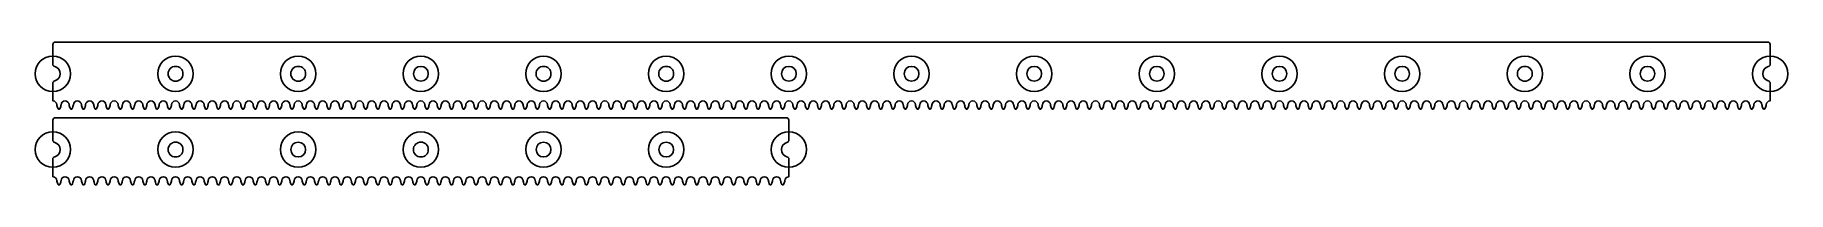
# Model space of a CAD drawing. Extents: x 1030 to 1744, y 260 to 319.
import ezdxf

# ---------------------------------------------------------------- set-up
doc = ezdxf.new("R2010")
doc.units = 0
doc.layers.add('3D$Z_AXIS', color=7, linetype='CONTINUOUS')

msp = doc.modelspace()

# ---------------------------------------------------------------- linework, layer by layer
at = {"layer": '3D$Z_AXIS'}
for points in [[(1038.8, 293.08), (1038.91, 292.64), (1039.14, 292), (1039.26, 291.73, 0.645437), (1039.98, 291.73), (1040.09, 292), (1040.32, 292.64), (1040.44, 293.08), (1040.47, 293.26), (1040.47, 293.31, -0.957297), (1043.76, 293.31), (1043.77, 293.26), (1043.8, 293.08), (1043.91, 292.64), (1044.14, 292), (1044.26, 291.73, 0.645437), (1044.98, 291.73), (1045.09, 292), (1045.32, 292.64), (1045.44, 293.08), (1045.47, 293.26), (1045.47, 293.31, -0.957297), (1048.76, 293.31), (1048.77, 293.26), (1048.8, 293.08), (1048.91, 292.64), (1049.14, 292), (1049.26, 291.73, 0.645437), (1049.98, 291.73), (1050.09, 292), (1050.32, 292.64), (1050.44, 293.08), (1050.47, 293.26), (1050.47, 293.31, -0.957297), (1053.76, 293.31), (1053.77, 293.26), (1053.8, 293.08), (1053.91, 292.64), (1054.14, 292), (1054.26, 291.73, 0.645437), (1054.98, 291.73), (1055.09, 292), (1055.32, 292.64), (1055.44, 293.08), (1055.47, 293.26), (1055.47, 293.31, -0.957297), (1058.76, 293.31), (1058.77, 293.26), (1058.8, 293.08), (1058.91, 292.64), (1059.14, 292), (1059.26, 291.73, 0.645437), (1059.98, 291.73), (1060.09, 292), (1060.32, 292.64), (1060.44, 293.08), (1060.47, 293.26), (1060.47, 293.31, -0.957297), (1063.76, 293.31), (1063.77, 293.26), (1063.8, 293.08), (1063.91, 292.64), (1064.14, 292), (1064.26, 291.73, 0.645437), (1064.98, 291.73), (1065.09, 292), (1065.32, 292.64), (1065.44, 293.08), (1065.47, 293.26), (1065.47, 293.31, -0.957297), (1068.76, 293.31), (1068.77, 293.26), (1068.8, 293.08), (1068.91, 292.64), (1069.14, 292), (1069.26, 291.73, 0.645437), (1069.98, 291.73), (1070.09, 292), (1070.32, 292.64), (1070.44, 293.08), (1070.47, 293.26), (1070.47, 293.31, -0.957297), (1073.76, 293.31), (1073.77, 293.26), (1073.8, 293.08), (1073.91, 292.64), (1074.14, 292), (1074.26, 291.73, 0.645437), (1074.98, 291.73), (1075.09, 292), (1075.32, 292.64), (1075.44, 293.08), (1075.47, 293.26), (1075.47, 293.31, -0.957297), (1078.76, 293.31), (1078.77, 293.26), (1078.8, 293.08), (1078.91, 292.64), (1079.14, 292), (1079.26, 291.73, 0.645437), (1079.98, 291.73), (1080.09, 292), (1080.32, 292.64), (1080.44, 293.08), (1080.47, 293.26), (1080.47, 293.31, -0.957297), (1083.76, 293.31), (1083.77, 293.26), (1083.8, 293.08), (1083.91, 292.64), (1084.14, 292), (1084.26, 291.73, 0.645437), (1084.98, 291.73), (1085.09, 292), (1085.32, 292.64), (1085.44, 293.08), (1085.47, 293.26), (1085.47, 293.31, -0.957297), (1088.76, 293.31), (1088.77, 293.26), (1088.8, 293.08), (1088.91, 292.64), (1089.14, 292), (1089.26, 291.73, 0.645437), (1089.98, 291.73), (1090.09, 292), (1090.32, 292.64), (1090.44, 293.08), (1090.47, 293.26), (1090.47, 293.31, -0.957297), (1093.76, 293.31), (1093.77, 293.26), (1093.8, 293.08), (1093.91, 292.64), (1094.14, 292), (1094.26, 291.73, 0.645437), (1094.98, 291.73), (1095.09, 292), (1095.32, 292.64), (1095.44, 293.08), (1095.47, 293.26), (1095.47, 293.31, -0.957297), (1098.76, 293.31), (1098.77, 293.26), (1098.8, 293.08), (1098.91, 292.64), (1099.14, 292), (1099.26, 291.73, 0.645437), (1099.98, 291.73), (1100.09, 292), (1100.32, 292.64), (1100.44, 293.08), (1100.47, 293.26), (1100.47, 293.31, -0.957297), (1103.76, 293.31), (1103.77, 293.26), (1103.8, 293.08), (1103.91, 292.64), (1104.14, 292), (1104.26, 291.73, 0.645437), (1104.98, 291.73), (1105.09, 292), (1105.32, 292.64), (1105.44, 293.08), (1105.47, 293.26), (1105.47, 293.31, -0.957297), (1108.76, 293.31), (1108.77, 293.26), (1108.8, 293.08), (1108.91, 292.64), (1109.14, 292), (1109.26, 291.73, 0.645437), (1109.98, 291.73), (1110.09, 292), (1110.32, 292.64), (1110.44, 293.08), (1110.47, 293.26), (1110.47, 293.31, -0.957297), (1113.76, 293.31), (1113.77, 293.26), (1113.8, 293.08), (1113.91, 292.64), (1114.14, 292), (1114.26, 291.73, 0.645437), (1114.98, 291.73), (1115.09, 292), (1115.32, 292.64), (1115.44, 293.08), (1115.47, 293.26), (1115.47, 293.31, -0.957297), (1118.76, 293.31), (1118.77, 293.26), (1118.8, 293.08), (1118.91, 292.64), (1119.14, 292), (1119.26, 291.73, 0.645437), (1119.98, 291.73), (1120.09, 292), (1120.32, 292.64), (1120.44, 293.08), (1120.47, 293.26), (1120.47, 293.31, -0.957297), (1123.76, 293.31), (1123.77, 293.26), (1123.8, 293.08), (1123.91, 292.64), (1124.14, 292), (1124.26, 291.73, 0.645437), (1124.98, 291.73), (1125.09, 292), (1125.32, 292.64), (1125.44, 293.08), (1125.47, 293.26), (1125.47, 293.31, -0.957297), (1128.76, 293.31), (1128.77, 293.26), (1128.8, 293.08), (1128.91, 292.64), (1129.14, 292), (1129.26, 291.73, 0.645437), (1129.98, 291.73), (1130.09, 292), (1130.32, 292.64), (1130.44, 293.08), (1130.47, 293.26), (1130.47, 293.31, -0.957297), (1133.76, 293.31), (1133.77, 293.26), (1133.8, 293.08), (1133.91, 292.64), (1134.14, 292), (1134.26, 291.73, 0.645437), (1134.98, 291.73), (1135.09, 292), (1135.32, 292.64), (1135.44, 293.08), (1135.47, 293.26), (1135.47, 293.31, -0.957297), (1138.76, 293.31), (1138.77, 293.26), (1138.8, 293.08), (1138.91, 292.64), (1139.14, 292), (1139.26, 291.73, 0.645437), (1139.98, 291.73), (1140.09, 292), (1140.32, 292.64), (1140.44, 293.08), (1140.47, 293.26), (1140.47, 293.31, -0.957297), (1143.76, 293.31), (1143.77, 293.26), (1143.8, 293.08), (1143.91, 292.64), (1144.14, 292), (1144.26, 291.73, 0.645437), (1144.98, 291.73), (1145.09, 292), (1145.32, 292.64), (1145.44, 293.08), (1145.47, 293.26), (1145.47, 293.31, -0.957297), (1148.76, 293.31), (1148.77, 293.26), (1148.8, 293.08), (1148.91, 292.64), (1149.14, 292), (1149.26, 291.73, 0.645437), (1149.98, 291.73), (1150.09, 292), (1150.32, 292.64), (1150.44, 293.08), (1150.47, 293.26), (1150.47, 293.31, -0.957297), (1153.76, 293.31), (1153.77, 293.26), (1153.8, 293.08), (1153.91, 292.64), (1154.14, 292), (1154.26, 291.73, 0.645437), (1154.98, 291.73), (1155.09, 292), (1155.32, 292.64), (1155.44, 293.08), (1155.47, 293.26), (1155.47, 293.31, -0.957297), (1158.76, 293.31), (1158.77, 293.26), (1158.8, 293.08), (1158.91, 292.64), (1159.14, 292), (1159.26, 291.73, 0.645437), (1159.98, 291.73), (1160.09, 292), (1160.32, 292.64), (1160.44, 293.08), (1160.47, 293.26), (1160.47, 293.31, -0.957297), (1163.76, 293.31), (1163.77, 293.26), (1163.8, 293.08), (1163.91, 292.64), (1164.14, 292), (1164.26, 291.73, 0.645437), (1164.98, 291.73), (1165.09, 292), (1165.32, 292.64), (1165.44, 293.08), (1165.47, 293.26), (1165.47, 293.31, -0.957297), (1168.76, 293.31), (1168.77, 293.26), (1168.8, 293.08), (1168.91, 292.64), (1169.14, 292), (1169.26, 291.73, 0.645437), (1169.98, 291.73), (1170.09, 292), (1170.32, 292.64), (1170.44, 293.08), (1170.47, 293.26), (1170.47, 293.31, -0.957297), (1173.76, 293.31), (1173.77, 293.26), (1173.8, 293.08), (1173.91, 292.64), (1174.14, 292), (1174.26, 291.73, 0.645437), (1174.98, 291.73), (1175.09, 292), (1175.32, 292.64), (1175.44, 293.08), (1175.47, 293.26), (1175.47, 293.31, -0.957297), (1178.76, 293.31), (1178.77, 293.26), (1178.8, 293.08), (1178.91, 292.64), (1179.14, 292), (1179.26, 291.73, 0.645437), (1179.98, 291.73), (1180.09, 292), (1180.32, 292.64), (1180.44, 293.08), (1180.47, 293.26), (1180.47, 293.31, -0.957297), (1183.76, 293.31), (1183.77, 293.26), (1183.8, 293.08), (1183.91, 292.64), (1184.14, 292), (1184.26, 291.73, 0.645437), (1184.98, 291.73), (1185.09, 292), (1185.32, 292.64), (1185.44, 293.08), (1185.47, 293.26), (1185.47, 293.31, -0.957297), (1188.76, 293.31), (1188.77, 293.26), (1188.8, 293.08), (1188.91, 292.64), (1189.14, 292), (1189.26, 291.73, 0.645437), (1189.98, 291.73), (1190.09, 292), (1190.32, 292.64), (1190.44, 293.08), (1190.47, 293.26), (1190.47, 293.31, -0.957297), (1193.76, 293.31), (1193.77, 293.26), (1193.8, 293.08), (1193.91, 292.64), (1194.14, 292), (1194.26, 291.73, 0.645437), (1194.98, 291.73), (1195.09, 292), (1195.32, 292.64), (1195.44, 293.08), (1195.47, 293.26), (1195.47, 293.31, -0.957297), (1198.76, 293.31), (1198.77, 293.26), (1198.8, 293.08), (1198.91, 292.64), (1199.14, 292), (1199.26, 291.73, 0.645437), (1199.98, 291.73), (1200.09, 292), (1200.32, 292.64), (1200.44, 293.08), (1200.47, 293.26), (1200.47, 293.31, -0.957297), (1203.76, 293.31), (1203.77, 293.26), (1203.8, 293.08), (1203.91, 292.64), (1204.14, 292), (1204.26, 291.73, 0.645437), (1204.98, 291.73), (1205.09, 292), (1205.32, 292.64), (1205.44, 293.08), (1205.47, 293.26), (1205.47, 293.31, -0.957297), (1208.76, 293.31), (1208.77, 293.26), (1208.8, 293.08), (1208.91, 292.64), (1209.14, 292), (1209.26, 291.73, 0.645437), (1209.98, 291.73), (1210.09, 292), (1210.32, 292.64), (1210.44, 293.08), (1210.47, 293.26), (1210.47, 293.31, -0.957297), (1213.76, 293.31), (1213.77, 293.26), (1213.8, 293.08), (1213.91, 292.64), (1214.14, 292), (1214.26, 291.73, 0.645437), (1214.98, 291.73), (1215.09, 292), (1215.32, 292.64), (1215.44, 293.08), (1215.47, 293.26), (1215.47, 293.31, -0.957297), (1218.76, 293.31), (1218.77, 293.26), (1218.8, 293.08), (1218.91, 292.64), (1219.14, 292), (1219.26, 291.73, 0.645437), (1219.98, 291.73), (1220.09, 292), (1220.32, 292.64), (1220.44, 293.08), (1220.47, 293.26), (1220.47, 293.31, -0.957297), (1223.76, 293.31), (1223.77, 293.26), (1223.8, 293.08), (1223.91, 292.64), (1224.14, 292), (1224.26, 291.73, 0.645437), (1224.98, 291.73), (1225.09, 292), (1225.32, 292.64), (1225.44, 293.08), (1225.47, 293.26), (1225.47, 293.31, -0.957297), (1228.76, 293.31), (1228.77, 293.26), (1228.8, 293.08), (1228.91, 292.64), (1229.14, 292), (1229.26, 291.73, 0.645437), (1229.98, 291.73), (1230.09, 292), (1230.32, 292.64), (1230.44, 293.08), (1230.47, 293.26), (1230.47, 293.31, -0.957297), (1233.76, 293.31), (1233.77, 293.26), (1233.8, 293.08), (1233.91, 292.64), (1234.14, 292), (1234.26, 291.73, 0.645437), (1234.98, 291.73), (1235.09, 292), (1235.32, 292.64), (1235.44, 293.08), (1235.47, 293.26), (1235.47, 293.31, -0.957297), (1238.76, 293.31), (1238.77, 293.26), (1238.8, 293.08), (1238.91, 292.64), (1239.14, 292), (1239.26, 291.73, 0.645437), (1239.98, 291.73), (1240.09, 292), (1240.32, 292.64), (1240.44, 293.08), (1240.47, 293.26), (1240.47, 293.31, -0.957297), (1243.76, 293.31), (1243.77, 293.26), (1243.8, 293.08), (1243.91, 292.64), (1244.14, 292), (1244.26, 291.73, 0.645437), (1244.98, 291.73), (1245.09, 292), (1245.32, 292.64), (1245.44, 293.08), (1245.47, 293.26), (1245.47, 293.31, -0.957297), (1248.76, 293.31), (1248.77, 293.26), (1248.8, 293.08), (1248.91, 292.64), (1249.14, 292), (1249.26, 291.73, 0.645437), (1249.98, 291.73), (1250.09, 292), (1250.32, 292.64), (1250.44, 293.08), (1250.47, 293.26), (1250.47, 293.31, -0.957297), (1253.76, 293.31), (1253.77, 293.26), (1253.8, 293.08), (1253.91, 292.64), (1254.14, 292), (1254.26, 291.73, 0.645437), (1254.98, 291.73), (1255.09, 292), (1255.32, 292.64), (1255.44, 293.08), (1255.47, 293.26), (1255.47, 293.31, -0.957297), (1258.76, 293.31), (1258.77, 293.26), (1258.8, 293.08), (1258.91, 292.64), (1259.14, 292), (1259.26, 291.73, 0.645437), (1259.98, 291.73), (1260.09, 292), (1260.32, 292.64), (1260.44, 293.08), (1260.47, 293.26), (1260.47, 293.31, -0.957297), (1263.76, 293.31), (1263.77, 293.26), (1263.8, 293.08), (1263.91, 292.64), (1264.14, 292), (1264.26, 291.73, 0.645437), (1264.98, 291.73), (1265.09, 292), (1265.32, 292.64), (1265.44, 293.08), (1265.47, 293.26), (1265.47, 293.31, -0.957297), (1268.76, 293.31), (1268.77, 293.26), (1268.8, 293.08), (1268.91, 292.64), (1269.14, 292), (1269.26, 291.73, 0.645437), (1269.98, 291.73), (1270.09, 292), (1270.32, 292.64), (1270.44, 293.08), (1270.47, 293.26), (1270.47, 293.31, -0.957297), (1273.76, 293.31), (1273.77, 293.26), (1273.8, 293.08), (1273.91, 292.64), (1274.14, 292), (1274.26, 291.73, 0.645437), (1274.98, 291.73), (1275.09, 292), (1275.32, 292.64), (1275.44, 293.08), (1275.47, 293.26), (1275.47, 293.31, -0.957297), (1278.76, 293.31), (1278.77, 293.26), (1278.8, 293.08), (1278.91, 292.64), (1279.14, 292), (1279.26, 291.73, 0.645437), (1279.98, 291.73), (1280.09, 292), (1280.32, 292.64), (1280.44, 293.08), (1280.47, 293.26), (1280.47, 293.31, -0.957297), (1283.76, 293.31), (1283.77, 293.26), (1283.8, 293.08), (1283.91, 292.64), (1284.14, 292), (1284.26, 291.73, 0.645437), (1284.98, 291.73), (1285.09, 292), (1285.32, 292.64), (1285.44, 293.08), (1285.47, 293.26), (1285.47, 293.31, -0.957297), (1288.76, 293.31), (1288.77, 293.26), (1288.8, 293.08), (1288.91, 292.64), (1289.14, 292), (1289.26, 291.73, 0.645437), (1289.98, 291.73), (1290.09, 292), (1290.32, 292.64), (1290.44, 293.08), (1290.47, 293.26), (1290.47, 293.31, -0.957297), (1293.76, 293.31), (1293.77, 293.26), (1293.8, 293.08), (1293.91, 292.64), (1294.14, 292), (1294.26, 291.73, 0.645437), (1294.98, 291.73), (1295.09, 292), (1295.32, 292.64), (1295.44, 293.08), (1295.47, 293.26), (1295.47, 293.31, -0.957297), (1298.76, 293.31), (1298.77, 293.26), (1298.8, 293.08), (1298.91, 292.64), (1299.14, 292), (1299.26, 291.73, 0.645437), (1299.98, 291.73), (1300.09, 292), (1300.32, 292.64), (1300.44, 293.08), (1300.47, 293.26), (1300.47, 293.31, -0.957297), (1303.76, 293.31), (1303.77, 293.26), (1303.8, 293.08), (1303.91, 292.64), (1304.14, 292), (1304.26, 291.73, 0.645437), (1304.98, 291.73), (1305.09, 292), (1305.32, 292.64), (1305.44, 293.08), (1305.47, 293.26), (1305.47, 293.31, -0.957297), (1308.76, 293.31), (1308.77, 293.26), (1308.8, 293.08), (1308.91, 292.64), (1309.14, 292), (1309.26, 291.73, 0.645437), (1309.98, 291.73), (1310.09, 292), (1310.32, 292.64), (1310.44, 293.08), (1310.47, 293.26), (1310.47, 293.31, -0.957297), (1313.76, 293.31), (1313.77, 293.26), (1313.8, 293.08), (1313.91, 292.64), (1314.14, 292), (1314.26, 291.73, 0.645437), (1314.98, 291.73), (1315.09, 292), (1315.32, 292.64), (1315.44, 293.08), (1315.47, 293.26), (1315.47, 293.31, -0.957297), (1318.76, 293.31), (1318.77, 293.26), (1318.8, 293.08), (1318.91, 292.64), (1319.14, 292), (1319.26, 291.73, 0.645437), (1319.98, 291.73), (1320.09, 292), (1320.32, 292.64), (1320.44, 293.08), (1320.47, 293.26), (1320.47, 293.31, -0.957297), (1323.76, 293.31), (1323.77, 293.26), (1323.8, 293.08), (1323.91, 292.64), (1324.14, 292), (1324.26, 291.73, 0.645437), (1324.98, 291.73), (1325.09, 292), (1325.32, 292.64), (1325.44, 293.08), (1325.47, 293.26), (1325.47, 293.31, -0.957297), (1328.76, 293.31), (1328.77, 293.26), (1328.8, 293.08), (1328.91, 292.64), (1329.14, 292), (1329.26, 291.73, 0.645437), (1329.98, 291.73), (1330.09, 292), (1330.32, 292.64), (1330.44, 293.08), (1330.47, 293.26), (1330.47, 293.31, -0.957297), (1333.76, 293.31), (1333.77, 293.26), (1333.8, 293.08), (1333.91, 292.64), (1334.14, 292), (1334.26, 291.73, 0.645437), (1334.98, 291.73), (1335.09, 292), (1335.32, 292.64), (1335.44, 293.08), (1335.47, 293.26), (1335.47, 293.31, -0.957297), (1338.76, 293.31), (1338.77, 293.26), (1338.8, 293.08), (1338.91, 292.64), (1339.14, 292), (1339.26, 291.73, 0.645437), (1339.98, 291.73), (1340.09, 292), (1340.32, 292.64), (1340.44, 293.08), (1340.47, 293.26), (1340.47, 293.31, -0.957297), (1343.76, 293.31), (1343.77, 293.26), (1343.8, 293.08), (1343.91, 292.64), (1344.14, 292), (1344.26, 291.73, 0.645437), (1344.98, 291.73), (1345.09, 292), (1345.32, 292.64), (1345.44, 293.08), (1345.47, 293.26), (1345.47, 293.31, -0.957297), (1348.76, 293.31), (1348.77, 293.26), (1348.8, 293.08), (1348.91, 292.64), (1349.14, 292), (1349.26, 291.73, 0.645437), (1349.98, 291.73), (1350.09, 292), (1350.32, 292.64), (1350.44, 293.08), (1350.47, 293.26), (1350.47, 293.31, -0.957297), (1353.76, 293.31), (1353.77, 293.26), (1353.8, 293.08), (1353.91, 292.64), (1354.14, 292), (1354.26, 291.73, 0.645437), (1354.98, 291.73), (1355.09, 292), (1355.32, 292.64), (1355.44, 293.08), (1355.47, 293.26), (1355.47, 293.31, -0.957297), (1358.76, 293.31), (1358.77, 293.26), (1358.8, 293.08), (1358.91, 292.64), (1359.14, 292), (1359.26, 291.73, 0.645437), (1359.98, 291.73), (1360.09, 292), (1360.32, 292.64), (1360.44, 293.08), (1360.47, 293.26), (1360.47, 293.31, -0.957297), (1363.76, 293.31), (1363.77, 293.26), (1363.8, 293.08), (1363.91, 292.64), (1364.14, 292), (1364.26, 291.73, 0.645437), (1364.98, 291.73), (1365.09, 292), (1365.32, 292.64), (1365.44, 293.08), (1365.47, 293.26), (1365.47, 293.31, -0.957297), (1368.76, 293.31), (1368.77, 293.26), (1368.8, 293.08), (1368.91, 292.64), (1369.14, 292), (1369.26, 291.73, 0.645437), (1369.98, 291.73), (1370.09, 292), (1370.32, 292.64), (1370.44, 293.08), (1370.47, 293.26), (1370.47, 293.31, -0.957297), (1373.76, 293.31), (1373.77, 293.26), (1373.8, 293.08), (1373.91, 292.64), (1374.14, 292), (1374.26, 291.73, 0.645437), (1374.98, 291.73), (1375.09, 292), (1375.32, 292.64), (1375.44, 293.08), (1375.47, 293.26), (1375.47, 293.31, -0.957297), (1378.76, 293.31), (1378.77, 293.26), (1378.8, 293.08), (1378.91, 292.64), (1379.14, 292), (1379.26, 291.73, 0.645437), (1379.98, 291.73), (1380.09, 292), (1380.32, 292.64), (1380.44, 293.08), (1380.47, 293.26), (1380.47, 293.31, -0.957297), (1383.76, 293.31), (1383.77, 293.26), (1383.8, 293.08), (1383.91, 292.64), (1384.14, 292), (1384.26, 291.73, 0.645437), (1384.98, 291.73), (1385.09, 292), (1385.32, 292.64), (1385.44, 293.08), (1385.47, 293.26), (1385.47, 293.31, -0.957297), (1388.76, 293.31), (1388.77, 293.26), (1388.8, 293.08), (1388.91, 292.64), (1389.14, 292), (1389.26, 291.73, 0.645437), (1389.98, 291.73), (1390.09, 292), (1390.32, 292.64), (1390.44, 293.08), (1390.47, 293.26), (1390.47, 293.31, -0.957297), (1393.76, 293.31), (1393.77, 293.26), (1393.8, 293.08), (1393.91, 292.64), (1394.14, 292), (1394.26, 291.73, 0.645437), (1394.98, 291.73), (1395.09, 292), (1395.32, 292.64), (1395.44, 293.08), (1395.47, 293.26), (1395.47, 293.31, -0.957297), (1398.76, 293.31), (1398.77, 293.26), (1398.8, 293.08), (1398.91, 292.64), (1399.14, 292), (1399.26, 291.73, 0.645437), (1399.98, 291.73), (1400.09, 292), (1400.32, 292.64), (1400.44, 293.08), (1400.47, 293.26), (1400.47, 293.31, -0.957297), (1403.76, 293.31), (1403.77, 293.26), (1403.8, 293.08), (1403.91, 292.64), (1404.14, 292), (1404.26, 291.73, 0.645437), (1404.98, 291.73), (1405.09, 292), (1405.32, 292.64), (1405.44, 293.08), (1405.47, 293.26), (1405.47, 293.31, -0.957297), (1408.76, 293.31), (1408.77, 293.26), (1408.8, 293.08), (1408.91, 292.64), (1409.14, 292), (1409.26, 291.73, 0.645437), (1409.98, 291.73), (1410.09, 292), (1410.32, 292.64), (1410.44, 293.08), (1410.47, 293.26), (1410.47, 293.31, -0.957297), (1413.76, 293.31), (1413.77, 293.26), (1413.8, 293.08), (1413.91, 292.64), (1414.14, 292), (1414.26, 291.73, 0.645437), (1414.98, 291.73), (1415.09, 292), (1415.32, 292.64), (1415.44, 293.08), (1415.47, 293.26), (1415.47, 293.31, -0.957297), (1418.76, 293.31), (1418.77, 293.26), (1418.8, 293.08), (1418.91, 292.64), (1419.14, 292), (1419.26, 291.73, 0.645437), (1419.98, 291.73), (1420.09, 292), (1420.32, 292.64), (1420.44, 293.08), (1420.47, 293.26), (1420.47, 293.31, -0.957297), (1423.76, 293.31), (1423.77, 293.26), (1423.8, 293.08), (1423.91, 292.64), (1424.14, 292), (1424.26, 291.73, 0.645437), (1424.98, 291.73), (1425.09, 292), (1425.32, 292.64), (1425.44, 293.08), (1425.47, 293.26), (1425.47, 293.31, -0.957297), (1428.76, 293.31), (1428.77, 293.26), (1428.8, 293.08), (1428.91, 292.64), (1429.14, 292), (1429.26, 291.73, 0.645437), (1429.98, 291.73), (1430.09, 292), (1430.32, 292.64), (1430.44, 293.08), (1430.47, 293.26), (1430.47, 293.31, -0.957297), (1433.76, 293.31), (1433.77, 293.26), (1433.8, 293.08), (1433.91, 292.64), (1434.14, 292), (1434.26, 291.73, 0.645437), (1434.98, 291.73), (1435.09, 292), (1435.32, 292.64), (1435.44, 293.08), (1435.47, 293.26), (1435.47, 293.31, -0.957297), (1438.76, 293.31), (1438.77, 293.26), (1438.8, 293.08), (1438.91, 292.64), (1439.14, 292), (1439.26, 291.73, 0.645437), (1439.98, 291.73), (1440.09, 292), (1440.32, 292.64), (1440.44, 293.08), (1440.47, 293.26), (1440.47, 293.31, -0.957297), (1443.76, 293.31), (1443.77, 293.26), (1443.8, 293.08), (1443.91, 292.64), (1444.14, 292), (1444.26, 291.73, 0.645437), (1444.98, 291.73), (1445.09, 292), (1445.32, 292.64), (1445.44, 293.08), (1445.47, 293.26), (1445.47, 293.31, -0.957297), (1448.76, 293.31), (1448.77, 293.26), (1448.8, 293.08), (1448.91, 292.64), (1449.14, 292), (1449.26, 291.73, 0.645437), (1449.98, 291.73), (1450.09, 292), (1450.32, 292.64), (1450.44, 293.08), (1450.47, 293.26), (1450.47, 293.31, -0.957297), (1453.76, 293.31), (1453.77, 293.26), (1453.8, 293.08), (1453.91, 292.64), (1454.14, 292), (1454.26, 291.73, 0.645437), (1454.98, 291.73), (1455.09, 292), (1455.32, 292.64), (1455.44, 293.08), (1455.47, 293.26), (1455.47, 293.31, -0.957297), (1458.76, 293.31), (1458.77, 293.26), (1458.8, 293.08), (1458.91, 292.64), (1459.14, 292), (1459.26, 291.73, 0.645437), (1459.98, 291.73), (1460.09, 292), (1460.32, 292.64), (1460.44, 293.08), (1460.47, 293.26), (1460.47, 293.31, -0.957297), (1463.76, 293.31), (1463.77, 293.26), (1463.8, 293.08), (1463.91, 292.64), (1464.14, 292), (1464.26, 291.73, 0.645437), (1464.98, 291.73), (1465.09, 292), (1465.32, 292.64), (1465.44, 293.08), (1465.47, 293.26), (1465.47, 293.31, -0.957297), (1468.76, 293.31), (1468.77, 293.26), (1468.8, 293.08), (1468.91, 292.64), (1469.14, 292), (1469.26, 291.73, 0.645437), (1469.98, 291.73), (1470.09, 292), (1470.32, 292.64), (1470.44, 293.08), (1470.47, 293.26), (1470.47, 293.31, -0.957297), (1473.76, 293.31), (1473.77, 293.26), (1473.8, 293.08), (1473.91, 292.64), (1474.14, 292), (1474.26, 291.73, 0.645437), (1474.98, 291.73), (1475.09, 292), (1475.32, 292.64), (1475.44, 293.08), (1475.47, 293.26), (1475.47, 293.31, -0.957297), (1478.76, 293.31), (1478.77, 293.26), (1478.8, 293.08), (1478.91, 292.64), (1479.14, 292), (1479.26, 291.73, 0.645437), (1479.98, 291.73), (1480.09, 292), (1480.32, 292.64), (1480.44, 293.08), (1480.47, 293.26), (1480.47, 293.31, -0.957297), (1483.76, 293.31), (1483.77, 293.26), (1483.8, 293.08), (1483.91, 292.64), (1484.14, 292), (1484.26, 291.73, 0.645437), (1484.98, 291.73), (1485.09, 292), (1485.32, 292.64), (1485.44, 293.08), (1485.47, 293.26), (1485.47, 293.31, -0.957297), (1488.76, 293.31), (1488.77, 293.26), (1488.8, 293.08), (1488.91, 292.64), (1489.14, 292), (1489.26, 291.73, 0.645437), (1489.98, 291.73), (1490.09, 292), (1490.32, 292.64), (1490.44, 293.08), (1490.47, 293.26), (1490.47, 293.31, -0.957297), (1493.76, 293.31), (1493.77, 293.26), (1493.8, 293.08), (1493.91, 292.64), (1494.14, 292), (1494.26, 291.73, 0.645437), (1494.98, 291.73), (1495.09, 292), (1495.32, 292.64), (1495.44, 293.08), (1495.47, 293.26), (1495.47, 293.31, -0.957297), (1498.76, 293.31), (1498.77, 293.26), (1498.8, 293.08), (1498.91, 292.64), (1499.14, 292), (1499.26, 291.73, 0.645437), (1499.98, 291.73), (1500.09, 292), (1500.32, 292.64), (1500.44, 293.08), (1500.47, 293.26), (1500.47, 293.31, -0.957297), (1503.76, 293.31), (1503.77, 293.26), (1503.8, 293.08), (1503.91, 292.64), (1504.14, 292), (1504.26, 291.73, 0.645437), (1504.98, 291.73), (1505.09, 292), (1505.32, 292.64), (1505.44, 293.08), (1505.47, 293.26), (1505.47, 293.31, -0.957297), (1508.76, 293.31), (1508.77, 293.26), (1508.8, 293.08), (1508.91, 292.64), (1509.14, 292), (1509.26, 291.73, 0.645437), (1509.98, 291.73), (1510.09, 292), (1510.32, 292.64), (1510.44, 293.08), (1510.47, 293.26), (1510.47, 293.31, -0.957297), (1513.76, 293.31), (1513.77, 293.26), (1513.8, 293.08), (1513.91, 292.64), (1514.14, 292), (1514.26, 291.73, 0.645437), (1514.98, 291.73), (1515.09, 292), (1515.32, 292.64), (1515.44, 293.08), (1515.47, 293.26), (1515.47, 293.31, -0.957297), (1518.76, 293.31), (1518.77, 293.26), (1518.8, 293.08), (1518.91, 292.64), (1519.14, 292), (1519.26, 291.73, 0.645437), (1519.98, 291.73), (1520.09, 292), (1520.32, 292.64), (1520.44, 293.08), (1520.47, 293.26), (1520.47, 293.31, -0.957297), (1523.76, 293.31), (1523.77, 293.26), (1523.8, 293.08), (1523.91, 292.64), (1524.14, 292), (1524.26, 291.73, 0.645437), (1524.98, 291.73), (1525.09, 292), (1525.32, 292.64), (1525.44, 293.08), (1525.47, 293.26), (1525.47, 293.31, -0.957297), (1528.76, 293.31), (1528.77, 293.26), (1528.8, 293.08), (1528.91, 292.64), (1529.14, 292), (1529.26, 291.73, 0.645437), (1529.98, 291.73), (1530.09, 292), (1530.32, 292.64), (1530.44, 293.08), (1530.47, 293.26), (1530.47, 293.31, -0.957297), (1533.76, 293.31), (1533.77, 293.26), (1533.8, 293.08), (1533.91, 292.64), (1534.14, 292), (1534.26, 291.73, 0.645437), (1534.98, 291.73), (1535.09, 292), (1535.32, 292.64), (1535.44, 293.08), (1535.47, 293.26), (1535.47, 293.31, -0.957297), (1538.76, 293.31), (1538.77, 293.26), (1538.8, 293.08), (1538.91, 292.64), (1539.14, 292), (1539.26, 291.73, 0.645437), (1539.98, 291.73), (1540.09, 292), (1540.32, 292.64), (1540.44, 293.08), (1540.47, 293.26), (1540.47, 293.31, -0.957297), (1543.76, 293.31), (1543.77, 293.26), (1543.8, 293.08), (1543.91, 292.64), (1544.14, 292), (1544.26, 291.73, 0.645437), (1544.98, 291.73), (1545.09, 292), (1545.32, 292.64), (1545.44, 293.08), (1545.47, 293.26), (1545.47, 293.31, -0.957297), (1548.76, 293.31), (1548.77, 293.26), (1548.8, 293.08), (1548.91, 292.64), (1549.14, 292), (1549.26, 291.73, 0.645437), (1549.98, 291.73), (1550.09, 292), (1550.32, 292.64), (1550.44, 293.08), (1550.47, 293.26), (1550.47, 293.31, -0.957297), (1553.76, 293.31), (1553.77, 293.26), (1553.8, 293.08), (1553.91, 292.64), (1554.14, 292), (1554.26, 291.73, 0.645437), (1554.98, 291.73), (1555.09, 292), (1555.32, 292.64), (1555.44, 293.08), (1555.47, 293.26), (1555.47, 293.31, -0.957297), (1558.76, 293.31), (1558.77, 293.26), (1558.8, 293.08), (1558.91, 292.64), (1559.14, 292), (1559.26, 291.73, 0.645437), (1559.98, 291.73), (1560.09, 292), (1560.32, 292.64), (1560.44, 293.08), (1560.47, 293.26), (1560.47, 293.31, -0.957297), (1563.76, 293.31), (1563.77, 293.26), (1563.8, 293.08), (1563.91, 292.64), (1564.14, 292), (1564.26, 291.73, 0.645437), (1564.98, 291.73), (1565.09, 292), (1565.32, 292.64), (1565.44, 293.08), (1565.47, 293.26), (1565.47, 293.31, -0.957297), (1568.76, 293.31), (1568.77, 293.26), (1568.8, 293.08), (1568.91, 292.64), (1569.14, 292), (1569.26, 291.73, 0.645437), (1569.98, 291.73), (1570.09, 292), (1570.32, 292.64), (1570.44, 293.08), (1570.47, 293.26), (1570.47, 293.31, -0.957297), (1573.76, 293.31), (1573.77, 293.26), (1573.8, 293.08), (1573.91, 292.64), (1574.14, 292), (1574.26, 291.73, 0.645437), (1574.98, 291.73), (1575.09, 292), (1575.32, 292.64), (1575.44, 293.08), (1575.47, 293.26), (1575.47, 293.31, -0.957297), (1578.76, 293.31), (1578.77, 293.26), (1578.8, 293.08), (1578.91, 292.64), (1579.14, 292), (1579.26, 291.73, 0.645437), (1579.98, 291.73), (1580.09, 292), (1580.32, 292.64), (1580.44, 293.08), (1580.47, 293.26), (1580.47, 293.31, -0.957297), (1583.76, 293.31), (1583.77, 293.26), (1583.8, 293.08), (1583.91, 292.64), (1584.14, 292), (1584.26, 291.73, 0.645437), (1584.98, 291.73), (1585.09, 292), (1585.32, 292.64), (1585.44, 293.08), (1585.47, 293.26), (1585.47, 293.31, -0.957297), (1588.76, 293.31), (1588.77, 293.26), (1588.8, 293.08), (1588.91, 292.64), (1589.14, 292), (1589.26, 291.73, 0.645437), (1589.98, 291.73), (1590.09, 292), (1590.32, 292.64), (1590.44, 293.08), (1590.47, 293.26), (1590.47, 293.31, -0.957297), (1593.76, 293.31), (1593.77, 293.26), (1593.8, 293.08), (1593.91, 292.64), (1594.14, 292), (1594.26, 291.73, 0.645437), (1594.98, 291.73), (1595.09, 292), (1595.32, 292.64), (1595.44, 293.08), (1595.47, 293.26), (1595.47, 293.31, -0.957297), (1598.76, 293.31), (1598.77, 293.26), (1598.8, 293.08), (1598.91, 292.64), (1599.14, 292), (1599.26, 291.73, 0.645437), (1599.98, 291.73), (1600.09, 292), (1600.32, 292.64), (1600.44, 293.08), (1600.47, 293.26), (1600.47, 293.31, -0.957297), (1603.76, 293.31), (1603.77, 293.26), (1603.8, 293.08), (1603.91, 292.64), (1604.14, 292), (1604.26, 291.73, 0.645437), (1604.98, 291.73), (1605.09, 292), (1605.32, 292.64), (1605.44, 293.08), (1605.47, 293.26), (1605.47, 293.31, -0.957297), (1608.76, 293.31), (1608.77, 293.26), (1608.8, 293.08), (1608.91, 292.64), (1609.14, 292), (1609.26, 291.73, 0.645437), (1609.98, 291.73), (1610.09, 292), (1610.32, 292.64), (1610.44, 293.08), (1610.47, 293.26), (1610.47, 293.31, -0.957297), (1613.76, 293.31), (1613.77, 293.26), (1613.8, 293.08), (1613.91, 292.64), (1614.14, 292), (1614.26, 291.73, 0.645437), (1614.98, 291.73), (1615.09, 292), (1615.32, 292.64), (1615.44, 293.08), (1615.47, 293.26), (1615.47, 293.31, -0.957297), (1618.76, 293.31), (1618.77, 293.26), (1618.8, 293.08), (1618.91, 292.64), (1619.14, 292), (1619.26, 291.73, 0.645437), (1619.98, 291.73), (1620.09, 292), (1620.32, 292.64), (1620.44, 293.08), (1620.47, 293.26), (1620.47, 293.31, -0.957297), (1623.76, 293.31), (1623.77, 293.26), (1623.8, 293.08), (1623.91, 292.64), (1624.14, 292), (1624.26, 291.73, 0.645437), (1624.98, 291.73), (1625.09, 292), (1625.32, 292.64), (1625.44, 293.08), (1625.47, 293.26), (1625.47, 293.31, -0.957297), (1628.76, 293.31), (1628.77, 293.26), (1628.8, 293.08), (1628.91, 292.64), (1629.14, 292), (1629.26, 291.73, 0.645437), (1629.98, 291.73), (1630.09, 292), (1630.32, 292.64), (1630.44, 293.08), (1630.47, 293.26), (1630.47, 293.31, -0.957297), (1633.76, 293.31), (1633.77, 293.26), (1633.8, 293.08), (1633.91, 292.64), (1634.14, 292), (1634.26, 291.73, 0.645437), (1634.98, 291.73), (1635.09, 292), (1635.32, 292.64), (1635.44, 293.08), (1635.47, 293.26), (1635.47, 293.31, -0.957297), (1638.76, 293.31), (1638.77, 293.26), (1638.8, 293.08), (1638.91, 292.64), (1639.14, 292), (1639.26, 291.73, 0.645437), (1639.98, 291.73), (1640.09, 292), (1640.32, 292.64), (1640.44, 293.08), (1640.47, 293.26), (1640.47, 293.31, -0.957297), (1643.76, 293.31), (1643.77, 293.26), (1643.8, 293.08), (1643.91, 292.64), (1644.14, 292), (1644.26, 291.73, 0.645437), (1644.98, 291.73), (1645.09, 292), (1645.32, 292.64), (1645.44, 293.08), (1645.47, 293.26), (1645.47, 293.31, -0.957297), (1648.76, 293.31), (1648.77, 293.26), (1648.8, 293.08), (1648.91, 292.64), (1649.14, 292), (1649.26, 291.73, 0.645437), (1649.98, 291.73), (1650.09, 292), (1650.32, 292.64), (1650.44, 293.08), (1650.47, 293.26), (1650.47, 293.31, -0.957297), (1653.76, 293.31), (1653.77, 293.26), (1653.8, 293.08), (1653.91, 292.64), (1654.14, 292), (1654.26, 291.73, 0.645437), (1654.98, 291.73), (1655.09, 292), (1655.32, 292.64), (1655.44, 293.08), (1655.47, 293.26), (1655.47, 293.31, -0.957297), (1658.76, 293.31), (1658.77, 293.26), (1658.8, 293.08), (1658.91, 292.64), (1659.14, 292), (1659.26, 291.73, 0.645437), (1659.98, 291.73), (1660.09, 292), (1660.32, 292.64), (1660.44, 293.08), (1660.47, 293.26), (1660.47, 293.31, -0.957297), (1663.76, 293.31), (1663.77, 293.26), (1663.8, 293.08), (1663.91, 292.64), (1664.14, 292), (1664.26, 291.73, 0.645437), (1664.98, 291.73), (1665.09, 292), (1665.32, 292.64), (1665.44, 293.08), (1665.47, 293.26), (1665.47, 293.31, -0.957297), (1668.76, 293.31), (1668.77, 293.26), (1668.8, 293.08), (1668.91, 292.64), (1669.14, 292), (1669.26, 291.73, 0.645437), (1669.98, 291.73), (1670.09, 292), (1670.32, 292.64), (1670.44, 293.08), (1670.47, 293.26), (1670.47, 293.31, -0.957297), (1673.76, 293.31), (1673.77, 293.26), (1673.8, 293.08), (1673.91, 292.64), (1674.14, 292), (1674.26, 291.73, 0.645437), (1674.98, 291.73), (1675.09, 292), (1675.32, 292.64), (1675.44, 293.08), (1675.47, 293.26), (1675.47, 293.31, -0.957297), (1678.76, 293.31), (1678.77, 293.26), (1678.8, 293.08), (1678.91, 292.64), (1679.14, 292), (1679.26, 291.73, 0.645437), (1679.98, 291.73), (1680.09, 292), (1680.32, 292.64), (1680.44, 293.08), (1680.47, 293.26), (1680.47, 293.31, -0.957297), (1683.76, 293.31), (1683.77, 293.26), (1683.8, 293.08), (1683.91, 292.64), (1684.14, 292), (1684.26, 291.73, 0.645437), (1684.98, 291.73), (1685.09, 292), (1685.32, 292.64), (1685.44, 293.08), (1685.47, 293.26), (1685.47, 293.31, -0.957297), (1688.76, 293.31), (1688.77, 293.26), (1688.8, 293.08), (1688.91, 292.64), (1689.14, 292), (1689.26, 291.73, 0.645437), (1689.98, 291.73), (1690.09, 292), (1690.32, 292.64), (1690.44, 293.08), (1690.47, 293.26), (1690.47, 293.31, -0.957297), (1693.76, 293.31), (1693.77, 293.26), (1693.8, 293.08), (1693.91, 292.64), (1694.14, 292), (1694.26, 291.73, 0.645437), (1694.98, 291.73), (1695.09, 292), (1695.32, 292.64), (1695.44, 293.08), (1695.47, 293.26), (1695.47, 293.31, -0.957297), (1698.76, 293.31), (1698.77, 293.26), (1698.8, 293.08), (1698.91, 292.64), (1699.14, 292), (1699.26, 291.73, 0.645437), (1699.98, 291.73), (1700.09, 292), (1700.32, 292.64), (1700.44, 293.08), (1700.47, 293.26), (1700.47, 293.31, -0.957297), (1703.76, 293.31), (1703.77, 293.26), (1703.8, 293.08), (1703.91, 292.64), (1704.14, 292), (1704.26, 291.73, 0.645437), (1704.98, 291.73), (1705.09, 292), (1705.32, 292.64), (1705.44, 293.08), (1705.47, 293.26), (1705.47, 293.31, -0.957297), (1708.76, 293.31), (1708.77, 293.26), (1708.8, 293.08), (1708.91, 292.64), (1709.14, 292), (1709.26, 291.73, 0.645437), (1709.98, 291.73), (1710.09, 292), (1710.32, 292.64), (1710.44, 293.08), (1710.47, 293.26), (1710.47, 293.31, -0.957297), (1713.76, 293.31), (1713.77, 293.26), (1713.8, 293.08), (1713.91, 292.64), (1714.14, 292), (1714.26, 291.73, 0.645437), (1714.98, 291.73), (1715.09, 292), (1715.32, 292.64), (1715.44, 293.08), (1715.47, 293.26), (1715.47, 293.31, -0.957297), (1718.76, 293.31), (1718.77, 293.26), (1718.8, 293.08), (1718.91, 292.64), (1719.14, 292), (1719.26, 291.73, 0.645437), (1719.98, 291.73), (1720.09, 292), (1720.32, 292.64), (1720.44, 293.08), (1720.47, 293.26), (1720.47, 293.31, -0.957297), (1723.76, 293.31), (1723.77, 293.26), (1723.8, 293.08), (1723.91, 292.64), (1724.14, 292), (1724.26, 291.73, 0.645437), (1724.98, 291.73), (1725.09, 292), (1725.32, 292.64), (1725.44, 293.08), (1725.47, 293.26), (1725.47, 293.31, -0.957297), (1728.76, 293.31), (1728.77, 293.26), (1728.8, 293.08), (1728.91, 292.64), (1729.14, 292), (1729.26, 291.73, 0.645437), (1729.98, 291.73), (1730.09, 292), (1730.32, 292.64), (1730.44, 293.08), (1730.47, 293.26), (1730.47, 293.31, -0.957297), (1733.76, 293.31), (1733.77, 293.26), (1733.8, 293.08), (1733.91, 292.64), (1734.14, 292), (1734.26, 291.73, 0.645437), (1734.98, 291.73), (1735.09, 292), (1735.32, 292.64), (1735.44, 293.08), (1735.47, 293.26), (1735.47, 293.31, -0.401493), (1737.12, 294.88), (1737.12, 302.1, 0.342447), (1736.36, 303.07, -0.77588), (1736.36, 308.93, 0.342447), (1737.12, 309.9), (1737.12, 318, 0.414214), (1736.12, 319), (1038.12, 319, 0.414214), (1037.12, 318), (1037.12, 309.9, 0.342447), (1037.87, 308.93, -0.77588), (1037.87, 303.07, 0.342447), (1037.12, 302.1), (1037.12, 294.88, -0.401492), (1038.76, 293.31), (1038.77, 293.26)], [(1038.8, 262.08), (1038.91, 261.64), (1039.14, 261), (1039.26, 260.73, 0.645437), (1039.98, 260.73), (1040.09, 261), (1040.32, 261.64), (1040.44, 262.08), (1040.47, 262.26), (1040.47, 262.31, -0.957297), (1043.76, 262.31), (1043.77, 262.26), (1043.8, 262.08), (1043.91, 261.64), (1044.14, 261), (1044.26, 260.73, 0.645437), (1044.98, 260.73), (1045.09, 261), (1045.32, 261.64), (1045.44, 262.08), (1045.47, 262.26), (1045.47, 262.31, -0.957297), (1048.76, 262.31), (1048.77, 262.26), (1048.8, 262.08), (1048.91, 261.64), (1049.14, 261), (1049.26, 260.73, 0.645437), (1049.98, 260.73), (1050.09, 261), (1050.32, 261.64), (1050.44, 262.08), (1050.47, 262.26), (1050.47, 262.31, -0.957297), (1053.76, 262.31), (1053.77, 262.26), (1053.8, 262.08), (1053.91, 261.64), (1054.14, 261), (1054.26, 260.73, 0.645437), (1054.98, 260.73), (1055.09, 261), (1055.32, 261.64), (1055.44, 262.08), (1055.47, 262.26), (1055.47, 262.31, -0.957297), (1058.76, 262.31), (1058.77, 262.26), (1058.8, 262.08), (1058.91, 261.64), (1059.14, 261), (1059.26, 260.73, 0.645437), (1059.98, 260.73), (1060.09, 261), (1060.32, 261.64), (1060.44, 262.08), (1060.47, 262.26), (1060.47, 262.31, -0.957297), (1063.76, 262.31), (1063.77, 262.26), (1063.8, 262.08), (1063.91, 261.64), (1064.14, 261), (1064.26, 260.73, 0.645437), (1064.98, 260.73), (1065.09, 261), (1065.32, 261.64), (1065.44, 262.08), (1065.47, 262.26), (1065.47, 262.31, -0.957297), (1068.76, 262.31), (1068.77, 262.26), (1068.8, 262.08), (1068.91, 261.64), (1069.14, 261), (1069.26, 260.73, 0.645437), (1069.98, 260.73), (1070.09, 261), (1070.32, 261.64), (1070.44, 262.08), (1070.47, 262.26), (1070.47, 262.31, -0.957297), (1073.76, 262.31), (1073.77, 262.26), (1073.8, 262.08), (1073.91, 261.64), (1074.14, 261), (1074.26, 260.73, 0.645437), (1074.98, 260.73), (1075.09, 261), (1075.32, 261.64), (1075.44, 262.08), (1075.47, 262.26), (1075.47, 262.31, -0.957297), (1078.76, 262.31), (1078.77, 262.26), (1078.8, 262.08), (1078.91, 261.64), (1079.14, 261), (1079.26, 260.73, 0.645437), (1079.98, 260.73), (1080.09, 261), (1080.32, 261.64), (1080.44, 262.08), (1080.47, 262.26), (1080.47, 262.31, -0.957297), (1083.76, 262.31), (1083.77, 262.26), (1083.8, 262.08), (1083.91, 261.64), (1084.14, 261), (1084.26, 260.73, 0.645437), (1084.98, 260.73), (1085.09, 261), (1085.32, 261.64), (1085.44, 262.08), (1085.47, 262.26), (1085.47, 262.31, -0.957297), (1088.76, 262.31), (1088.77, 262.26), (1088.8, 262.08), (1088.91, 261.64), (1089.14, 261), (1089.26, 260.73, 0.645437), (1089.98, 260.73), (1090.09, 261), (1090.32, 261.64), (1090.44, 262.08), (1090.47, 262.26), (1090.47, 262.31, -0.957297), (1093.76, 262.31), (1093.77, 262.26), (1093.8, 262.08), (1093.91, 261.64), (1094.14, 261), (1094.26, 260.73, 0.645437), (1094.98, 260.73), (1095.09, 261), (1095.32, 261.64), (1095.44, 262.08), (1095.47, 262.26), (1095.47, 262.31, -0.957297), (1098.76, 262.31), (1098.77, 262.26), (1098.8, 262.08), (1098.91, 261.64), (1099.14, 261), (1099.26, 260.73, 0.645437), (1099.98, 260.73), (1100.09, 261), (1100.32, 261.64), (1100.44, 262.08), (1100.47, 262.26), (1100.47, 262.31, -0.957297), (1103.76, 262.31), (1103.77, 262.26), (1103.8, 262.08), (1103.91, 261.64), (1104.14, 261), (1104.26, 260.73, 0.645437), (1104.98, 260.73), (1105.09, 261), (1105.32, 261.64), (1105.44, 262.08), (1105.47, 262.26), (1105.47, 262.31, -0.957297), (1108.76, 262.31), (1108.77, 262.26), (1108.8, 262.08), (1108.91, 261.64), (1109.14, 261), (1109.26, 260.73, 0.645437), (1109.98, 260.73), (1110.09, 261), (1110.32, 261.64), (1110.44, 262.08), (1110.47, 262.26), (1110.47, 262.31, -0.957297), (1113.76, 262.31), (1113.77, 262.26), (1113.8, 262.08), (1113.91, 261.64), (1114.14, 261), (1114.26, 260.73, 0.645437), (1114.98, 260.73), (1115.09, 261), (1115.32, 261.64), (1115.44, 262.08), (1115.47, 262.26), (1115.47, 262.31, -0.957297), (1118.76, 262.31), (1118.77, 262.26), (1118.8, 262.08), (1118.91, 261.64), (1119.14, 261), (1119.26, 260.73, 0.645437), (1119.98, 260.73), (1120.09, 261), (1120.32, 261.64), (1120.44, 262.08), (1120.47, 262.26), (1120.47, 262.31, -0.957297), (1123.76, 262.31), (1123.77, 262.26), (1123.8, 262.08), (1123.91, 261.64), (1124.14, 261), (1124.26, 260.73, 0.645437), (1124.98, 260.73), (1125.09, 261), (1125.32, 261.64), (1125.44, 262.08), (1125.47, 262.26), (1125.47, 262.31, -0.957297), (1128.76, 262.31), (1128.77, 262.26), (1128.8, 262.08), (1128.91, 261.64), (1129.14, 261), (1129.26, 260.73, 0.645437), (1129.98, 260.73), (1130.09, 261), (1130.32, 261.64), (1130.44, 262.08), (1130.47, 262.26), (1130.47, 262.31, -0.957297), (1133.76, 262.31), (1133.77, 262.26), (1133.8, 262.08), (1133.91, 261.64), (1134.14, 261), (1134.26, 260.73, 0.645437), (1134.98, 260.73), (1135.09, 261), (1135.32, 261.64), (1135.44, 262.08), (1135.47, 262.26), (1135.47, 262.31, -0.957297), (1138.76, 262.31), (1138.77, 262.26), (1138.8, 262.08), (1138.91, 261.64), (1139.14, 261), (1139.26, 260.73, 0.645437), (1139.98, 260.73), (1140.09, 261), (1140.32, 261.64), (1140.44, 262.08), (1140.47, 262.26), (1140.47, 262.31, -0.957297), (1143.76, 262.31), (1143.77, 262.26), (1143.8, 262.08), (1143.91, 261.64), (1144.14, 261), (1144.26, 260.73, 0.645437), (1144.98, 260.73), (1145.09, 261), (1145.32, 261.64), (1145.44, 262.08), (1145.47, 262.26), (1145.47, 262.31, -0.957297), (1148.76, 262.31), (1148.77, 262.26), (1148.8, 262.08), (1148.91, 261.64), (1149.14, 261), (1149.26, 260.73, 0.645437), (1149.98, 260.73), (1150.09, 261), (1150.32, 261.64), (1150.44, 262.08), (1150.47, 262.26), (1150.47, 262.31, -0.957297), (1153.76, 262.31), (1153.77, 262.26), (1153.8, 262.08), (1153.91, 261.64), (1154.14, 261), (1154.26, 260.73, 0.645437), (1154.98, 260.73), (1155.09, 261), (1155.32, 261.64), (1155.44, 262.08), (1155.47, 262.26), (1155.47, 262.31, -0.957297), (1158.76, 262.31), (1158.77, 262.26), (1158.8, 262.08), (1158.91, 261.64), (1159.14, 261), (1159.26, 260.73, 0.645437), (1159.98, 260.73), (1160.09, 261), (1160.32, 261.64), (1160.44, 262.08), (1160.47, 262.26), (1160.47, 262.31, -0.957297), (1163.76, 262.31), (1163.77, 262.26), (1163.8, 262.08), (1163.91, 261.64), (1164.14, 261), (1164.26, 260.73, 0.645437), (1164.98, 260.73), (1165.09, 261), (1165.32, 261.64), (1165.44, 262.08), (1165.47, 262.26), (1165.47, 262.31, -0.957297), (1168.76, 262.31), (1168.77, 262.26), (1168.8, 262.08), (1168.91, 261.64), (1169.14, 261), (1169.26, 260.73, 0.645437), (1169.98, 260.73), (1170.09, 261), (1170.32, 261.64), (1170.44, 262.08), (1170.47, 262.26), (1170.47, 262.31, -0.957297), (1173.76, 262.31), (1173.77, 262.26), (1173.8, 262.08), (1173.91, 261.64), (1174.14, 261), (1174.26, 260.73, 0.645437), (1174.98, 260.73), (1175.09, 261), (1175.32, 261.64), (1175.44, 262.08), (1175.47, 262.26), (1175.47, 262.31, -0.957297), (1178.76, 262.31), (1178.77, 262.26), (1178.8, 262.08), (1178.91, 261.64), (1179.14, 261), (1179.26, 260.73, 0.645437), (1179.98, 260.73), (1180.09, 261), (1180.32, 261.64), (1180.44, 262.08), (1180.47, 262.26), (1180.47, 262.31, -0.957297), (1183.76, 262.31), (1183.77, 262.26), (1183.8, 262.08), (1183.91, 261.64), (1184.14, 261), (1184.26, 260.73, 0.645437), (1184.98, 260.73), (1185.09, 261), (1185.32, 261.64), (1185.44, 262.08), (1185.47, 262.26), (1185.47, 262.31, -0.957297), (1188.76, 262.31), (1188.77, 262.26), (1188.8, 262.08), (1188.91, 261.64), (1189.14, 261), (1189.26, 260.73, 0.645437), (1189.98, 260.73), (1190.09, 261), (1190.32, 261.64), (1190.44, 262.08), (1190.47, 262.26), (1190.47, 262.31, -0.957297), (1193.76, 262.31), (1193.77, 262.26), (1193.8, 262.08), (1193.91, 261.64), (1194.14, 261), (1194.26, 260.73, 0.645437), (1194.98, 260.73), (1195.09, 261), (1195.32, 261.64), (1195.44, 262.08), (1195.47, 262.26), (1195.47, 262.31, -0.957297), (1198.76, 262.31), (1198.77, 262.26), (1198.8, 262.08), (1198.91, 261.64), (1199.14, 261), (1199.26, 260.73, 0.645437), (1199.98, 260.73), (1200.09, 261), (1200.32, 261.64), (1200.44, 262.08), (1200.47, 262.26), (1200.47, 262.31, -0.957297), (1203.76, 262.31), (1203.77, 262.26), (1203.8, 262.08), (1203.91, 261.64), (1204.14, 261), (1204.26, 260.73, 0.645437), (1204.98, 260.73), (1205.09, 261), (1205.32, 261.64), (1205.44, 262.08), (1205.47, 262.26), (1205.47, 262.31, -0.957297), (1208.76, 262.31), (1208.77, 262.26), (1208.8, 262.08), (1208.91, 261.64), (1209.14, 261), (1209.26, 260.73, 0.645437), (1209.98, 260.73), (1210.09, 261), (1210.32, 261.64), (1210.44, 262.08), (1210.47, 262.26), (1210.47, 262.31, -0.957297), (1213.76, 262.31), (1213.77, 262.26), (1213.8, 262.08), (1213.91, 261.64), (1214.14, 261), (1214.26, 260.73, 0.645437), (1214.98, 260.73), (1215.09, 261), (1215.32, 261.64), (1215.44, 262.08), (1215.47, 262.26), (1215.47, 262.31, -0.957297), (1218.76, 262.31), (1218.77, 262.26), (1218.8, 262.08), (1218.91, 261.64), (1219.14, 261), (1219.26, 260.73, 0.645437), (1219.98, 260.73), (1220.09, 261), (1220.32, 261.64), (1220.44, 262.08), (1220.47, 262.26), (1220.47, 262.31, -0.957297), (1223.76, 262.31), (1223.77, 262.26), (1223.8, 262.08), (1223.91, 261.64), (1224.14, 261), (1224.26, 260.73, 0.645437), (1224.98, 260.73), (1225.09, 261), (1225.32, 261.64), (1225.44, 262.08), (1225.47, 262.26), (1225.47, 262.31, -0.957297), (1228.76, 262.31), (1228.77, 262.26), (1228.8, 262.08), (1228.91, 261.64), (1229.14, 261), (1229.26, 260.73, 0.645437), (1229.98, 260.73), (1230.09, 261), (1230.32, 261.64), (1230.44, 262.08), (1230.47, 262.26), (1230.47, 262.31, -0.957297), (1233.76, 262.31), (1233.77, 262.26), (1233.8, 262.08), (1233.91, 261.64), (1234.14, 261), (1234.26, 260.73, 0.645437), (1234.98, 260.73), (1235.09, 261), (1235.32, 261.64), (1235.44, 262.08), (1235.47, 262.26), (1235.47, 262.31, -0.957297), (1238.76, 262.31), (1238.77, 262.26), (1238.8, 262.08), (1238.91, 261.64), (1239.14, 261), (1239.26, 260.73, 0.645437), (1239.98, 260.73), (1240.09, 261), (1240.32, 261.64), (1240.44, 262.08), (1240.47, 262.26), (1240.47, 262.31, -0.957297), (1243.76, 262.31), (1243.77, 262.26), (1243.8, 262.08), (1243.91, 261.64), (1244.14, 261), (1244.26, 260.73, 0.645437), (1244.98, 260.73), (1245.09, 261), (1245.32, 261.64), (1245.44, 262.08), (1245.47, 262.26), (1245.47, 262.31, -0.957297), (1248.76, 262.31), (1248.77, 262.26), (1248.8, 262.08), (1248.91, 261.64), (1249.14, 261), (1249.26, 260.73, 0.645437), (1249.98, 260.73), (1250.09, 261), (1250.32, 261.64), (1250.44, 262.08), (1250.47, 262.26), (1250.47, 262.31, -0.957297), (1253.76, 262.31), (1253.77, 262.26), (1253.8, 262.08), (1253.91, 261.64), (1254.14, 261), (1254.26, 260.73, 0.645437), (1254.98, 260.73), (1255.09, 261), (1255.32, 261.64), (1255.44, 262.08), (1255.47, 262.26), (1255.47, 262.31, -0.957297), (1258.76, 262.31), (1258.77, 262.26), (1258.8, 262.08), (1258.91, 261.64), (1259.14, 261), (1259.26, 260.73, 0.645437), (1259.98, 260.73), (1260.09, 261), (1260.32, 261.64), (1260.44, 262.08), (1260.47, 262.26), (1260.47, 262.31, -0.957297), (1263.76, 262.31), (1263.77, 262.26), (1263.8, 262.08), (1263.91, 261.64), (1264.14, 261), (1264.26, 260.73, 0.645437), (1264.98, 260.73), (1265.09, 261), (1265.32, 261.64), (1265.44, 262.08), (1265.47, 262.26), (1265.47, 262.31, -0.957297), (1268.76, 262.31), (1268.77, 262.26), (1268.8, 262.08), (1268.91, 261.64), (1269.14, 261), (1269.26, 260.73, 0.645437), (1269.98, 260.73), (1270.09, 261), (1270.32, 261.64), (1270.44, 262.08), (1270.47, 262.26), (1270.47, 262.31, -0.957297), (1273.76, 262.31), (1273.77, 262.26), (1273.8, 262.08), (1273.91, 261.64), (1274.14, 261), (1274.26, 260.73, 0.645437), (1274.98, 260.73), (1275.09, 261), (1275.32, 261.64), (1275.44, 262.08), (1275.47, 262.26), (1275.47, 262.31, -0.957297), (1278.76, 262.31), (1278.77, 262.26), (1278.8, 262.08), (1278.91, 261.64), (1279.14, 261), (1279.26, 260.73, 0.645437), (1279.98, 260.73), (1280.09, 261), (1280.32, 261.64), (1280.44, 262.08), (1280.47, 262.26), (1280.47, 262.31, -0.957297), (1283.76, 262.31), (1283.77, 262.26), (1283.8, 262.08), (1283.91, 261.64), (1284.14, 261), (1284.26, 260.73, 0.645437), (1284.98, 260.73), (1285.09, 261), (1285.32, 261.64), (1285.44, 262.08), (1285.47, 262.26), (1285.47, 262.31, -0.957297), (1288.76, 262.31), (1288.77, 262.26), (1288.8, 262.08), (1288.91, 261.64), (1289.14, 261), (1289.26, 260.73, 0.645437), (1289.98, 260.73), (1290.09, 261), (1290.32, 261.64), (1290.44, 262.08), (1290.47, 262.26), (1290.47, 262.31, -0.957297), (1293.76, 262.31), (1293.77, 262.26), (1293.8, 262.08), (1293.91, 261.64), (1294.14, 261), (1294.26, 260.73, 0.645437), (1294.98, 260.73), (1295.09, 261), (1295.32, 261.64), (1295.44, 262.08), (1295.47, 262.26), (1295.47, 262.31, -0.957297), (1298.76, 262.31), (1298.77, 262.26), (1298.8, 262.08), (1298.91, 261.64), (1299.14, 261), (1299.26, 260.73, 0.645437), (1299.98, 260.73), (1300.09, 261), (1300.32, 261.64), (1300.44, 262.08), (1300.47, 262.26), (1300.47, 262.31, -0.957297), (1303.76, 262.31), (1303.77, 262.26), (1303.8, 262.08), (1303.91, 261.64), (1304.14, 261), (1304.26, 260.73, 0.645437), (1304.98, 260.73), (1305.09, 261), (1305.32, 261.64), (1305.44, 262.08), (1305.47, 262.26), (1305.47, 262.31, -0.957297), (1308.76, 262.31), (1308.77, 262.26), (1308.8, 262.08), (1308.91, 261.64), (1309.14, 261), (1309.26, 260.73, 0.645437), (1309.98, 260.73), (1310.09, 261), (1310.32, 261.64), (1310.44, 262.08), (1310.47, 262.26), (1310.47, 262.31, -0.957297), (1313.76, 262.31), (1313.77, 262.26), (1313.8, 262.08), (1313.91, 261.64), (1314.14, 261), (1314.26, 260.73, 0.645437), (1314.98, 260.73), (1315.09, 261), (1315.32, 261.64), (1315.44, 262.08), (1315.47, 262.26), (1315.47, 262.31, -0.957297), (1318.76, 262.31), (1318.77, 262.26), (1318.8, 262.08), (1318.91, 261.64), (1319.14, 261), (1319.26, 260.73, 0.645437), (1319.98, 260.73), (1320.09, 261), (1320.32, 261.64), (1320.44, 262.08), (1320.47, 262.26), (1320.47, 262.31, -0.957297), (1323.76, 262.31), (1323.77, 262.26), (1323.8, 262.08), (1323.91, 261.64), (1324.14, 261), (1324.26, 260.73, 0.645437), (1324.98, 260.73), (1325.09, 261), (1325.32, 261.64), (1325.44, 262.08), (1325.47, 262.26), (1325.47, 262.31, -0.957297), (1328.76, 262.31), (1328.77, 262.26), (1328.8, 262.08), (1328.91, 261.64), (1329.14, 261), (1329.26, 260.73, 0.645437), (1329.98, 260.73), (1330.09, 261), (1330.32, 261.64), (1330.44, 262.08), (1330.47, 262.26), (1330.47, 262.31, -0.957297), (1333.76, 262.31), (1333.77, 262.26), (1333.8, 262.08), (1333.91, 261.64), (1334.14, 261), (1334.26, 260.73, 0.645437), (1334.98, 260.73), (1335.09, 261), (1335.32, 261.64), (1335.44, 262.08), (1335.47, 262.26), (1335.47, 262.31, -0.401492), (1337.12, 263.88), (1337.12, 271.1, 0.342447), (1336.36, 272.07, -0.77588), (1336.36, 277.93, 0.342447), (1337.12, 278.9), (1337.12, 287, 0.414214), (1336.12, 288), (1038.12, 288, 0.414214), (1037.12, 287), (1037.12, 278.9, 0.342447), (1037.87, 277.93, -0.77588), (1037.87, 272.07, 0.342447), (1037.12, 271.1), (1037.12, 263.88, -0.401492), (1038.76, 262.31), (1038.77, 262.26)]]:
    msp.add_lwpolyline(points, format="xyb", close=True, dxfattribs=at)
at = {"layer": '3D$Z_AXIS', "extrusion": (0, 0, -1)}
for centre, radius in [((-1037.12, 306), 7.25), ((-1087.12, 306), 7.25), ((-1087.12, 306), 3.03), ((-1137.12, 306), 7.25), ((-1137.12, 306), 3.03), ((-1187.12, 306), 7.25), ((-1187.12, 306), 3.02), ((-1237.12, 306), 7.25), ((-1237.12, 306), 3.03), ((-1287.12, 306), 7.25), ((-1287.12, 306), 3.03), ((-1337.12, 306), 7.25), ((-1337.12, 306), 3.02), ((-1387.12, 306), 7.25), ((-1387.12, 306), 3.02), ((-1437.12, 306), 7.25), ((-1437.12, 306), 3.02), ((-1487.12, 306), 7.25), ((-1487.12, 306), 3.02), ((-1537.12, 306), 7.25), ((-1537.12, 306), 3.02), ((-1587.12, 306), 7.25), ((-1587.12, 306), 3.02), ((-1637.12, 306), 7.25), ((-1637.12, 306), 3.03), ((-1687.12, 306), 7.25), ((-1687.12, 306), 3.02), ((-1737.12, 306), 7.25), ((-1037.12, 275), 7.25), ((-1087.12, 275), 7.25), ((-1137.12, 275), 7.25), ((-1187.12, 275), 7.25), ((-1237.12, 275), 7.25), ((-1287.12, 275), 7.25), ((-1337.12, 275), 7.25), ((-1087.12, 275), 3.03), ((-1137.12, 275), 3.02), ((-1187.12, 275), 3.03), ((-1237.12, 275), 3.02), ((-1287.12, 275), 3.02)]:
    msp.add_circle(centre, radius, dxfattribs=at)

doc.saveas('drawing.dxf')
